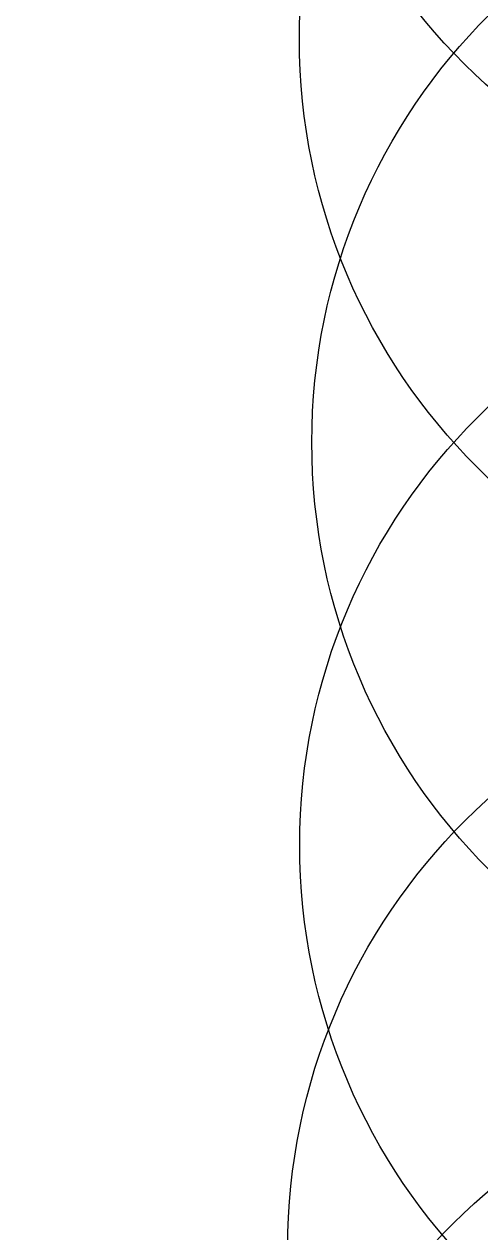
# Model space of a CAD drawing. Header units: metres. Extents: x 180 to 3220, y 13789 to 15035.
# Drawn here: x 771.119 to 771.684, y 14542.714 to 14544.212 of the extents above; entities that cross this region are included whole.
import ezdxf

# ---------------------------------------------------------------- set-up
doc = ezdxf.new("R2010")
doc.units = ezdxf.units.M
doc.header["$MEASUREMENT"] = 0
doc.layers.add('04 Посадки (привязки)', color=7, linetype='Continuous')
doc.layers.add('50 Дендроплан (привязки)', color=7, linetype='Continuous')
doc.styles.get("Standard").update_dxf_attribs({"font": 'arial.ttf'})
doc.dimstyles.get("Standard").update_dxf_attribs({"dimtxt": 0.18, "dimasz": 0.18, "dimexe": 0.18, "dimexo": 0.0625, "dimgap": 0.09, "dimtad": 0, "dimtih": 1, "dimtoh": 1, "dimdec": 4, "dimzin": 0, "dimdsep": 46, "dimtxsty": 'Standard', "dimcen": 0.09, "dimadec": 0, "dimazin": 0, "dimtfac": 1, "dimtdec": 4, "dimtofl": 0, "dimtmove": 0, "dimatfit": 3, "dimfxl": 1, "dimtolj": 1, "dimtzin": 0, "dimarcsym": 0})

# ---------------------------------------------------------------- blocks, each defined once
blk = doc.blocks.new('*D259')
at = {"layer": '50 Дендроплан (привязки)', "color": 0, "lineweight": 0, "ltscale": 4}
for p, q in [((744.7028, 14595.9023), (744.7294, 14596.0168)), ((745.1756, 14595.7282), (1980.9011, 14308.3572)), ((3219.2741, 14020.3705), (1983.5487, 14307.7415)), ((3219.7753, 14020.3181), (3219.8019, 14020.4326))]:
    blk.add_line(p, q, dxfattribs=at)
at = {"layer": '50 Дендроплан (привязки)', "color": 0, "lineweight": 5, "ltscale": 4}
for points in [[(745.1945, 14595.8094), (745.1567, 14595.647), (744.6886, 14595.8415)], [(3219.293, 14020.4517), (3219.2553, 14020.2893), (3219.7612, 14020.2573)]]:
    blk.add_solid(points, dxfattribs=at)
at = {"layer": '50 Дендроплан (привязки)', "color": 0, "ltscale": 4, "insert": (1982.2249, 14308.0494), "char_height": 0.5, "attachment_point": 5}
blk.add_mtext('\\A1;2541.12', dxfattribs=at)
blk = doc.blocks.new('*U272')
at = {"layer": '04 Посадки (привязки)', "color": 85, "lineweight": 20, "true_color": 0x5c9d58}
blk.add_circle((0, 0), 0.75, dxfattribs=at)
blk = doc.blocks.new('*U273')
at = {"layer": '50 Дендроплан (привязки)', "color": 0, "linetype": 'ByBlock', "lineweight": -2}
for p, rotation in [((772.195, 14544.6931), 271.7625749533627), ((772.2104, 14544.1934), 271.7625749533627), ((772.2257, 14543.6936), 268.2977512519373), ((772.2108, 14543.1938), 268.2977512519373), ((772.1959, 14542.6941), 268.2977512519373), ((772.1811, 14542.1943), 268.2977512519373)]:
    blk.add_blockref('*U272', p, dxfattribs=dict(at, rotation=rotation))

msp = doc.modelspace()

# ---------------------------------------------------------------- block references
at = {"layer": '50 Дендроплан (привязки)', "color": 4, "lineweight": 5}
msp.add_blockref('*U273', (0, 0), dxfattribs=at)

# ---------------------------------------------------------------- dimensions: what is measured, and where the dimension line sits
at = {"layer": '50 Дендроплан (привязки)', "ltscale": 4}
dim = msp.add_aligned_dim(p1=(3219.7612, 14020.2573), p2=(744.6886, 14595.8415), distance=0, dimstyle='Standard', override={"dimtxt": 0.5, "dimasz": 0.5, "dimdec": 2, "dimlwd": 0, "dimlwe": 0}, dxfattribs=at)
dim.commit()
dim.dimension.update_dxf_attribs({"geometry": '*D259', "text_midpoint": (1982.2249, 14308.0494)})

doc.saveas('drawing.dxf')
